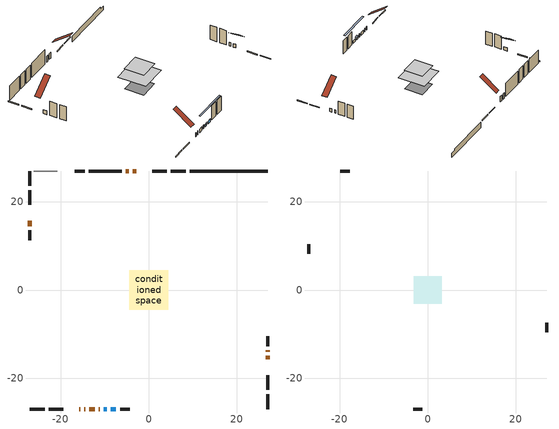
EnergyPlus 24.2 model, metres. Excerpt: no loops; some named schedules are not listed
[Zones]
conditioned space
 floor adiabatic (AdiabaticFloorConstruction): -4.47,-4.47 -4.47,4.47 4.47,4.47 4.47,-4.47 z3.05
 floor foundation (Slab1 construction): -3.08,-3.08 -3.08,3.08 3.08,3.08 3.08,-3.08 z-1.37
 wall outside (RimJoist1 construction): 8.39,27 4.99,27 / -27,-27 -23.6,-27 / -27,27 -27,23.6 / 27,-27 27,-23.6 z0.61:0.91
 wall outside (RimJoist2 construction): 4.06,27 0.75,27 / -22.67,-27 -19.35,-27 / -27,22.67 -27,19.35 / 27,-22.67 27,-19.35 z0.61:0.91
 wall outside (AdiabaticWallConstruction): -10.19,-27 -9.58,-27 z0.61:1.37; -8.65,-27 -7.43,-27 z0.61:1.53
 wall outside (Wall2 construction): -14.52,27 -16.77,27 / -6.51,-27 -4.26,-27 / -27,13.58 -27,11.33 / 27,-12.73 27,-10.48 z0.61:5.49
 wall foundation (FoundationWall1 construction): 9.32,27,-1.37 9.32,27,0.61 25.23,27,0.61 25.23,27,-0.02 27,27,-0.02 27,27,-1.37
 wall othersidecoefficients (AdiabaticWallConstruction 1): -2.88,27 -3.58,27 / -4.5,27 -5.21,27 z0.61:2.64
 wall othersidecoefficients (AdiabaticWallConstruction): -15.73,-27 -15.52,-27 / -14.6,-27 -14.39,-27 / 27,-15.73 27,-14.96 / -13.46,-27 -12.24,-27 / -27,15.73 -27,14.51 / 27,-14.04 27,-13.65 / -11.31,-27 -11.12,-27 z0.61:1.83
 wall othersidecoefficients (Wall1 construction): -6.14,27 -13.59,27 z0.61:5.49
 wall adiabatic (Wall4 construction): -20.75,27 -26.07,27 z0.61:5.49
 window (WindowConstruction): -10.19,-27 -9.58,-27 z0.61:1.37
 window (WindowConstruction 1): -8.65,-27 -7.43,-27 z0.61:1.52
 door inside (Door): -2.88,27 -3.58,27 z0.61:2.64
 door inside (Door 1): -4.5,27 -5.21,27 z0.61:2.64
 door inside (Window 5): -15.73,-27 -15.52,-27 z0.61:1.83
 door inside (Window 6): -14.59,-27 -14.39,-27 z0.61:1.83
 door inside (Window): 27,-15.73 27,-14.97 z0.61:1.83
 door inside (Window 1): -13.46,-27 -12.24,-27 z0.61:1.83
 door inside (Window 2): -27,15.73 -27,14.51 z0.61:1.83
 door inside (Window 3): 27,-14.04 27,-13.66 z0.61:1.83
 door inside (Window 4): -11.31,-27 -11.12,-27 z0.61:1.83
 ceiling adiabatic (AdiabaticFloorConstruction): 4.47,-4.47 4.47,4.47 -4.47,4.47 -4.47,-4.47 z3.05
attic - vented
 floor to conditioned space (Floor1 construction Reversed): -3.16,-3.16 -3.16,3.16 3.16,3.16 3.16,-3.16 z5.49
 wall outside (Wall3 construction): -17.69,27 -19.82,27 / -3.33,-27 -1.21,-27 / -27,10.4 -27,8.28 / 27,-9.55 27,-7.43 z0.61:5.49
 roof outside (Roof1 construction): -1.95,27,5.49 -1.95,21.34,9.73 -0.18,21.34,9.73 -0.18,27,5.49; -16.66,-27,5.49 -16.66,-21.34,9.73 -18.43,-21.34,9.73 -18.43,-27,5.49; -27,16.66,5.49 -21.34,16.66,9.73 -21.34,18.43,9.73 -27,18.43,5.49; 27,-16.66,5.49 21.34,-16.66,9.73 21.34,-18.43,9.73 27,-18.43,5.49
shading: -9.38,-27 -10.39,-27 -10.39,-27.41 -9.38,-27.41 z1.57; -2.35,-27 -13.73,-27 -13.73,-27.41 -2.35,-27.41 z6.61
[Building]
Building 1: Terrain=Suburbs
[Site:Location]
Toronto Intl AP_ON: Latitude {deg}=43.68; Longitude {deg}=-79.63; Time Zone {hr}=-5; Elevation {m}=173; Keep Site Location Information=Yes
[Site:GroundTemperature:Shallow]
4.59119, 2.66285, 2.50842, 3.42352, 7.09712, 10.7536, 13.9236, 15.9317, 16.1023, 14.4691, 11.3799, 7.83558
[Site:WaterMainsTemperature]
Calculation Method=Schedule; Temperature Schedule=mains temperature schedule
[Material] Roughness=Rough; Thermal Absorptance=0.9
Name | Thickness {m} | Conductivity {W/m-K} | Density {kg/m3} | Specific Heat {J/kg-K} | Solar Absorptance | Visible Absorptance
asphalt or fiberglass shingles | 0.00635 | 0.162714 | 1121.4 | 1465.45 | 0.4 | 0.4
ceiling loosefill ins | 0.169333 | 0.0480833 | 16.02 | 1046.75 | 0.7 | 0.7
ceiling stud and cavity | 0.1397 | 0.755569 | 65.682 | 1177.47 | 0.7 | 0.7
concrete 4.0 in. | 0.1016 | 1.803125 | 2242.8 | 837.4 | 0.7 | 0.7
concrete 8.0 in. | 0.2032 | 1.803125 | 2242.8 | 837.4 | 0.7 | 0.7
door material | 0.04445 | 2.524375 | 512.64 | 1214.23 | 0.7 | 0.7
door material 1 | 0.04445 | 1.34284 | 512.64 | 1214.23 | 0.7 | 0.7
door material 2 | 0.04445 | 0.060037 | 512.64 | 1214.23 | 0.7 | 0.7
door material 3 | 0.04445 | 0.295421 | 512.64 | 1214.23 | 0.7 | 0.7
floor covering | 0.0127 | 0.0433444 | 54.468 | 1339.84 | 0.6 | 0.6
floor rigid ins; wall rigid ins | 0.512978 | 0.029427 | 32.04 | 1214.23 | 0.7 | 0.7
floor stud and cavity | 0.1397 | 1.75129 | 37.0049 | 1207.88 | 0.7 | 0.7
furniture material conditioned space 1 | 0.1524 | 0.115458 | 640.8 | 1214.23 | 0.6 | 0.6
gypsum board | 0.0127 | 0.160291 | 801 | 837.4 | 0.6 | 0.6
osb sheathing 0.5 in. | 0.0127 | 0.115458 | 512.64 | 1214.23 | 0.4 | 0.4
osb sheathing 0.5 in. 1 | 0.0127 | 0.115458 | 512.64 | 1214.23 | 0.7 | 0.7
osb sheathing 0.75 in. | 0.01905 | 0.115458 | 512.64 | 1214.23 | 0.7 | 0.7
rim joist stud and cavity | 0.0508 | 0.177588 | 50.32683 | 1063.81 | 0.6 | 0.6
rim joist stud and cavity 1 | 0.0508 | 0.648972 | 50.32683 | 1063.81 | 0.6 | 0.6
wall stud and cavity | 0.1397 | 0.386005 | 139.0536 | 1170.24 | 0.7 | 0.7
wall stud and cavity 1 | 0.1397 | 0.0983129 | 139.0536 | 1170.24 | 0.7 | 0.7
wall stud and cavity 2 | 0.0889 | 6.9971 | 50.32683 | 1063.81 | 0.6 | 0.6
wall stud and cavity 3 | 0.1397 | 0.0881984 | 139.0536 | 1170.24 | 0.7 | 0.7
wall stud and cavity 4 | 0.0889 | 0.380278 | 52.3479 | 1209.89 | 0.7 | 0.7
wall stud and cavity 5 | 0.0889 | 0.391764 | 83.0341 | 1211.67 | 0.7 | 0.7
wood siding | 0.0254 | 0.102417 | 544.68 | 1172.36 | 0.4 | 0.4
wood siding 1 | 0.00254 | 0.102417 | 544.68 | 1172.36 | 0.4 | 0.4
wood siding 2; wood siding 3; wood siding 4 | 0.0254 | 0.102417 | 544.68 | 1172.36 | 0.7 | 0.7
[WindowMaterial:SimpleGlazingSystem]
Name | U-Factor {W/m2-K} | Solar Heat Gain Coefficient
WindowMaterial | 4.30847 | 0.65
WindowMaterial 1 | 2.75837 | 0.61
[Construction]
AdiabaticFloorConstruction: floor stud and cavity, floor rigid ins, osb sheathing 0.75 in., floor covering
AdiabaticWallConstruction: wood siding 3, wall rigid ins, wall stud and cavity 4, gypsum board
AdiabaticWallConstruction 1: wood siding 4, wall rigid ins, wall stud and cavity 4, gypsum board
Door: door material 2
Door 1: door material 3
Floor1 construction Reversed: gypsum board, ceiling stud and cavity, ceiling loosefill ins
FoundationWall1 construction: concrete 8.0 in.
furniture construction conditioned space 1: furniture material conditioned space 1
PartitionWallConstruction: gypsum board, wall stud and cavity 5, gypsum board
RimJoist1 construction: wood siding 2, rim joist stud and cavity
RimJoist2 construction: wood siding 2, rim joist stud and cavity 1
Roof1 construction: asphalt or fiberglass shingles
Slab1 construction: concrete 4.0 in.
Wall1 construction: osb sheathing 0.5 in., wall stud and cavity, gypsum board
Wall2 construction: wood siding, osb sheathing 0.5 in. 1, wall stud and cavity 1, gypsum board
Wall3 construction: wood siding 1, wall stud and cavity 2
Wall4 construction: osb sheathing 0.5 in., wall stud and cavity 3, gypsum board
Window; Window 3; Window 4; Window 5; Window 6: door material
Window 1; Window 2: door material 1
WindowConstruction: WindowMaterial
WindowConstruction 1: WindowMaterial 1
[Zone] Multiplier=1; Part of Total Floor Area=Yes
Name | Volume {m3}
attic - vented | 25.3362
conditioned space | 288.2
[Space]
Name | Zone | Volume {m3}
attic - vented 1 | attic - vented | 25.3362
conditioned space 1 | conditioned space | 288.2
[ZoneInfiltration:EffectiveLeakageArea]
infil attic - vented 1: Zone or Space=attic - vented 1; Schedule=Always On Discrete; Effective Air Leakage Area {cm2}=1656.83; Stack Coefficient=0.000634297; Wind Coefficient=1.70164e-05
[ZoneMixing]
whole house fan mix: Zone or Space=attic - vented; Schedule=Always On Continuous; Design Flow Rate Calculation Method=Flow/Zone; Design Flow Rate {m3/s}=0; Source Zone or Space=conditioned space
[SurfaceProperty:ExposedFoundationPerimeter]
Slab1: Exposed Perimeter Calculation Method=TotalExposedPerimeter; Total Exposed Perimeter {m}=17.678
[SurfaceProperty:OtherSideCoefficients]
other non-freezing space: Combined Convective/Radiative Film Coefficient {W/m2-K}=8.35; Constant Temperature Coefficient=1; External Dry-Bulb Temperature Coefficient=0; Ground Temperature Coefficient=0; Wind Speed Coefficient=0; Zone Air Temperature Coefficient=0; Constant Temperature Schedule=other non-freezing space; Previous Other Side Temperature Coefficient=0
[InternalMass] Zone or ZoneList=conditioned space; Space or SpaceList=conditioned space 1
Name | Construction | Surface Area {m2}
furniture mass conditioned space 1 | furniture construction conditioned space 1 | 47.2
partition wall mass | PartitionWallConstruction | 118
[Lights]
interior lighting: Zone or ZoneList or Space or SpaceList=conditioned space 1; Schedule=interior lighting schedule; Design Level Calculation Method=LightingLevel; Lighting Level {W}=343.2; Return Air Fraction=0; Fraction Radiant=0.6; Fraction Visible=0.2; Fraction Replaceable=1
[People]
occupants: Zone or ZoneList or Space or SpaceList=conditioned space 1; Number of People Schedule=occupants schedule; Number of People Calculation Method=People; Number of People=3; Fraction Radiant=0.314171; Sensible Heat Fraction=0.56303; Activity Level Schedule=occupants activity schedule; Carbon Dioxide Generation Rate {m3/s-W}=0; Enable ASHRAE 55 Comfort Warnings=No; Mean Radiant Temperature Calculation Type=EnclosureAveraged
[ElectricEquipment] Zone or ZoneList or Space or SpaceList=conditioned space 1; Design Level Calculation Method=EquipmentLevel
Name | Schedule | Design Level {W} | Fraction Latent | Fraction Radiant | Fraction Lost
clothes dryer | clothes dryer schedule | 140.772 | 0.015 | 0.081 | 0.85
clothes washer | clothes washer schedule | 32.1985 | 0.03 | 0.162 | 0.7
cooking range | cooking range schedule | 208.969 | 0.08 | 0.432 | 0.2
dishwasher | dishwasher schedule | 66.8632 | 0.3 | 0.18 | 0.4
fridge | fridge schedule | 72.9452 | 0 | 0.6 | 0
mech vent house fan | mech vent house fan schedule | 0 | 0 | 0 | 1
mech vent house fan cfis | mech vent house fan cfis schedule | 0 | 0 | 0 | 0
misc plug loads | misc plug loads schedule | 494.7 | 0.045 | 0.513 | 0.1
whole house fan | Always On Discrete | 0 | 0 | 0 | 1
[OtherEquipment] Zone or ZoneList or Space or SpaceList=conditioned space 1; Design Level Calculation Method=EquipmentLevel
Name | Fuel Type | Schedule | Design Level {W} | Fraction Latent | Fraction Radiant | Fraction Lost
clothes dryer 1 | Electricity | clothes dryer schedule | 0 | 0.015 | 0.081 | 0.85
cooking range 1 | Electricity | cooking range schedule | 0 | 0.08 | 0.432 | 0.2
general water use latent | None | general water use schedule | 59.3978 | 1 | 0 | 0
general water use sensible | None | general water use schedule | -58.539 | 0 | 0.6 | 0
mech vent house fan latent load | None | Always On Discrete | 0 | 1 | 0 | 0
mech vent house fan sensible load | None | Always On Discrete | 0 | 0 | 0 | 0
water heater energy adjustment1 | NaturalGas | Always On Discrete | 0.01 | 0 | 0 | 1
[ZoneInfiltration:DesignFlowRate] Zone or ZoneList or Space or SpaceList=conditioned space 1; Schedule=Always On Discrete; Design Flow Rate Calculation Method=Flow/Zone; Design Flow Rate {m3/s}=0
infil flow; natural vent flow; whole house fan flow
[AvailabilityManager:Scheduled]
central ac and furnace airloop Availability Manager: Schedule=Always On Discrete
[Foundation:Kiva]
Foundation Kiva 1: Initial Indoor Air Temperature {C}=18; Wall Height Above Grade {m}=0.609996; Wall Depth Below Slab {m}=0.2032
[Foundation:Kiva:Settings]
Soil Conductivity {W/m-K}=0.849921; Soil Density {kg/m3}=1842.3; Soil Specific Heat {J/kg-K}=418.7; Ground Solar Absorptivity=0.9; Ground Thermal Absorptivity=0.9; Ground Surface Roughness {m}=0.03; Far-Field Width {m}=40; Deep-Ground Boundary Condition=ZeroFlux; Deep-Ground Depth {m}=40; Minimum Cell Dimension {m}=0.2; Maximum Cell Growth Coefficient=3; Simulation Timestep=Timestep
[Exterior:Lights]
exterior lighting: Schedule=exterior lighting schedule; Design Level {W}=75.6
[EnergyManagementSystem:GlobalVariable]
central_ac_and_furnace_airloop_Fan_RTF
infil_program_Qfan
infil_program_Qinf
natural_vent_program_Qnv
natural_vent_program_Qwhf
[EnergyManagementSystem:Sensor]
Name | Output:Variable or Output:Meter Index Key | Output:Variable or Output:Meter
airflow_gain | infil flow | Infiltration Sensible Heat Gain Energy
airflow_gain_1 | natural vent flow | Infiltration Sensible Heat Gain Energy
airflow_gain_2 | whole house fan flow | Infiltration Sensible Heat Gain Energy
airflow_loss | infil flow | Infiltration Sensible Heat Loss Energy
airflow_loss_1 | natural vent flow | Infiltration Sensible Heat Loss Energy
airflow_loss_2 | whole house fan flow | Infiltration Sensible Heat Loss Energy
clg_load_cond |  | Cooling:EnergyTransfer:Zone:CONDITIONED SPACE
clg_sp_s; clg_sp_s_1 | cooling setpoint | Schedule Value
clothes_dryer_exhaust_0_sch_s | clothes dryer exhaust 0 schedule | Schedule Value
cool_season | cooling season schedule | Schedule Value
htg_load_cond |  | Heating:EnergyTransfer:Zone:CONDITIONED SPACE
htg_sp_s; htg_sp_s_1 | heating setpoint | Schedule Value
ig_ee_conv | clothes dryer | Electric Equipment Convective Heating Energy
ig_ee_conv_2 | cooking range | Electric Equipment Convective Heating Energy
ig_ee_conv_4 | fridge | Electric Equipment Convective Heating Energy
ig_ee_conv_5 | misc plug loads | Electric Equipment Convective Heating Energy
ig_ee_conv_6 | whole house fan | Electric Equipment Convective Heating Energy
ig_ee_rad | clothes dryer | Electric Equipment Radiant Heating Energy
ig_ee_rad_2 | cooking range | Electric Equipment Radiant Heating Energy
ig_ee_rad_4 | fridge | Electric Equipment Radiant Heating Energy
ig_ee_rad_5 | misc plug loads | Electric Equipment Radiant Heating Energy
ig_ee_rad_6 | whole house fan | Electric Equipment Radiant Heating Energy
ig_lgt_conv | interior lighting | Lights Convective Heating Energy
ig_lgt_rad | interior lighting | Lights Radiant Heating Energy
ig_lgt_vis | interior lighting | Lights Visible Radiation Heating Energy
ig_oe_conv | clothes dryer 1 | Other Equipment Convective Heating Energy
ig_oe_conv_1 | cooking range 1 | Other Equipment Convective Heating Energy
ig_oe_conv_2 | general water use latent | Other Equipment Convective Heating Energy
ig_oe_conv_3 | general water use sensible | Other Equipment Convective Heating Energy
ig_oe_conv_4 | water heater energy adjustment1 | Other Equipment Convective Heating Energy
ig_oe_rad | clothes dryer 1 | Other Equipment Radiant Heating Energy
ig_oe_rad_1 | cooking range 1 | Other Equipment Radiant Heating Energy
ig_oe_rad_2 | general water use latent | Other Equipment Radiant Heating Energy
ig_oe_rad_3 | general water use sensible | Other Equipment Radiant Heating Energy
ig_oe_rad_4 | water heater energy adjustment1 | Other Equipment Radiant Heating Energy
ig_ppl_conv | occupants | People Convective Heating Energy
ig_ppl_rad | occupants | People Radiant Heating Energy
im_conv | furniture mass conditioned space 1 | Surface Inside Face Convection Heat Gain Energy
im_conv_1 | partition wall mass | Surface Inside Face Convection Heat Gain Energy
im_ig | furniture mass conditioned space 1 | Surface Inside Face Internal Gains Radiation Heat Gain Energy
im_ig_1 | partition wall mass | Surface Inside Face Internal Gains Radiation Heat Gain Energy
im_lgt | furniture mass conditioned space 1 | Surface Inside Face Lights Radiation Heat Gain Energy
im_lgt_1 | partition wall mass | Surface Inside Face Lights Radiation Heat Gain Energy
im_sol | furniture mass conditioned space 1 | Surface Inside Face Solar Radiation Heat Gain Energy
im_sol_1 | partition wall mass | Surface Inside Face Solar Radiation Heat Gain Energy
im_surf | furniture mass conditioned space 1 | Surface Inside Face Net Surface Thermal Radiation Heat Gain Energy
im_surf_1 | partition wall mass | Surface Inside Face Net Surface Thermal Radiation Heat Gain Energy
mv_conv | mech vent house fan | Electric Equipment Convective Heating Energy
mv_conv_1 | mech vent house fan cfis | Electric Equipment Convective Heating Energy
mv_conv_2 | mech vent house fan latent load | Other Equipment Convective Heating Energy
mv_conv_3 | mech vent house fan sensible load | Other Equipment Convective Heating Energy
mv_rad | mech vent house fan | Electric Equipment Radiant Heating Energy
mv_rad_1 | mech vent house fan cfis | Electric Equipment Radiant Heating Energy
mv_rad_2 | mech vent house fan latent load | Other Equipment Radiant Heating Energy
mv_rad_3 | mech vent house fan sensible load | Other Equipment Radiant Heating Energy
natural_vent_s | natural vent schedule | Schedule Value
oa_temp |  | Site Outdoor Air Drybulb Temperature
out_pb_s |  | Site Outdoor Air Barometric Pressure
out_wt_s |  | Site Outdoor Air Humidity Ratio
site_vw_s |  | Site Wind Speed
ss_back_out | Window8 | Surface Window Shortwave from Zone Back Out Window Heat Transfer Rate
ss_back_out_1 | Window9 | Surface Window Shortwave from Zone Back Out Window Heat Transfer Rate
ss_conv | Door1 | Surface Inside Face Convection Heat Gain Energy
ss_conv_1 | Door2 | Surface Inside Face Convection Heat Gain Energy
ss_conv_10 | Window9 | Surface Inside Face Convection Heat Gain Energy
ss_conv_2 | Window1 | Surface Inside Face Convection Heat Gain Energy
ss_conv_3 | Window2 | Surface Inside Face Convection Heat Gain Energy
ss_conv_4 | Window3 | Surface Inside Face Convection Heat Gain Energy
ss_conv_5 | Window4 | Surface Inside Face Convection Heat Gain Energy
ss_conv_6 | Window5 | Surface Inside Face Convection Heat Gain Energy
ss_conv_7 | Window6 | Surface Inside Face Convection Heat Gain Energy
ss_conv_8 | Window7 | Surface Inside Face Convection Heat Gain Energy
ss_conv_9 | Window8 | Surface Inside Face Convection Heat Gain Energy
ss_ig | Door1 | Surface Inside Face Internal Gains Radiation Heat Gain Energy
ss_ig_1 | Door2 | Surface Inside Face Internal Gains Radiation Heat Gain Energy
ss_ig_10 | Window9 | Surface Inside Face Internal Gains Radiation Heat Gain Energy
ss_ig_2 | Window1 | Surface Inside Face Internal Gains Radiation Heat Gain Energy
ss_ig_3 | Window2 | Surface Inside Face Internal Gains Radiation Heat Gain Energy
ss_ig_4 | Window3 | Surface Inside Face Internal Gains Radiation Heat Gain Energy
ss_ig_5 | Window4 | Surface Inside Face Internal Gains Radiation Heat Gain Energy
ss_ig_6 | Window5 | Surface Inside Face Internal Gains Radiation Heat Gain Energy
ss_ig_7 | Window6 | Surface Inside Face Internal Gains Radiation Heat Gain Energy
ss_ig_8 | Window7 | Surface Inside Face Internal Gains Radiation Heat Gain Energy
ss_ig_9 | Window8 | Surface Inside Face Internal Gains Radiation Heat Gain Energy
ss_lgt | Door1 | Surface Inside Face Lights Radiation Heat Gain Energy
ss_lgt_1 | Door2 | Surface Inside Face Lights Radiation Heat Gain Energy
ss_lgt_2 | Window1 | Surface Inside Face Lights Radiation Heat Gain Energy
ss_lgt_3 | Window2 | Surface Inside Face Lights Radiation Heat Gain Energy
ss_lgt_4 | Window3 | Surface Inside Face Lights Radiation Heat Gain Energy
ss_lgt_5 | Window4 | Surface Inside Face Lights Radiation Heat Gain Energy
ss_lgt_6 | Window5 | Surface Inside Face Lights Radiation Heat Gain Energy
ss_lgt_7 | Window6 | Surface Inside Face Lights Radiation Heat Gain Energy
ss_lgt_8 | Window7 | Surface Inside Face Lights Radiation Heat Gain Energy
ss_sol | Door1 | Surface Inside Face Solar Radiation Heat Gain Energy
ss_sol_1 | Door2 | Surface Inside Face Solar Radiation Heat Gain Energy
ss_sol_2 | Window1 | Surface Inside Face Solar Radiation Heat Gain Energy
ss_sol_3 | Window2 | Surface Inside Face Solar Radiation Heat Gain Energy
ss_sol_4 | Window3 | Surface Inside Face Solar Radiation Heat Gain Energy
ss_sol_5 | Window4 | Surface Inside Face Solar Radiation Heat Gain Energy
ss_sol_6 | Window5 | Surface Inside Face Solar Radiation Heat Gain Energy
ss_sol_7 | Window6 | Surface Inside Face Solar Radiation Heat Gain Energy
ss_sol_8 | Window7 | Surface Inside Face Solar Radiation Heat Gain Energy
ss_surf | Door1 | Surface Inside Face Net Surface Thermal Radiation Heat Gain Energy
ss_surf_1 | Door2 | Surface Inside Face Net Surface Thermal Radiation Heat Gain Energy
ss_surf_10 | Window9 | Surface Inside Face Net Surface Thermal Radiation Heat Gain Energy
ss_surf_2 | Window1 | Surface Inside Face Net Surface Thermal Radiation Heat Gain Energy
ss_surf_3 | Window2 | Surface Inside Face Net Surface Thermal Radiation Heat Gain Energy
ss_surf_4 | Window3 | Surface Inside Face Net Surface Thermal Radiation Heat Gain Energy
ss_surf_5 | Window4 | Surface Inside Face Net Surface Thermal Radiation Heat Gain Energy
ss_surf_6 | Window5 | Surface Inside Face Net Surface Thermal Radiation Heat Gain Energy
ss_surf_7 | Window6 | Surface Inside Face Net Surface Thermal Radiation Heat Gain Energy
ss_surf_8 | Window7 | Surface Inside Face Net Surface Thermal Radiation Heat Gain Energy
ss_surf_9 | Window8 | Surface Inside Face Net Surface Thermal Radiation Heat Gain Energy
ss_trans_in | Window8 | Surface Window Transmitted Solar Radiation Rate
ss_trans_in_1 | Window9 | Surface Window Transmitted Solar Radiation Rate
ss_trans_out | Window8 | Surface Inside Face Initial Transmitted Diffuse Transmitted Out Window Solar Radiation Rate
ss_trans_out_1 | Window9 | Surface Inside Face Initial Transmitted Diffuse Transmitted Out Window Solar Radiation Rate
s_conv | Floor1 | Surface Inside Face Convection Heat Gain Energy
s_conv_1 | FoundationWall1 | Surface Inside Face Convection Heat Gain Energy
s_conv_10 | RimJoist2:270 | Surface Inside Face Convection Heat Gain Energy
s_conv_11 | RimJoist2:90 | Surface Inside Face Convection Heat Gain Energy
s_conv_12 | Slab1 | Surface Inside Face Convection Heat Gain Energy
s_conv_13 | Wall1 | Surface Inside Face Convection Heat Gain Energy
s_conv_14 | Wall2:0 | Surface Inside Face Convection Heat Gain Energy
s_conv_15 | Wall2:180 | Surface Inside Face Convection Heat Gain Energy
s_conv_16 | Wall2:270 | Surface Inside Face Convection Heat Gain Energy
s_conv_17 | Wall2:90 | Surface Inside Face Convection Heat Gain Energy
s_conv_18 | Wall4 | Surface Inside Face Convection Heat Gain Energy
s_conv_2 | inferred conditioned ceiling | Surface Inside Face Convection Heat Gain Energy
s_conv_3 | inferred conditioned floor | Surface Inside Face Convection Heat Gain Energy
s_conv_4 | RimJoist1:0 | Surface Inside Face Convection Heat Gain Energy
s_conv_5 | RimJoist1:180 | Surface Inside Face Convection Heat Gain Energy
s_conv_6 | RimJoist1:270 | Surface Inside Face Convection Heat Gain Energy
s_conv_7 | RimJoist1:90 | Surface Inside Face Convection Heat Gain Energy
s_conv_8 | RimJoist2:0 | Surface Inside Face Convection Heat Gain Energy
s_conv_9 | RimJoist2:180 | Surface Inside Face Convection Heat Gain Energy
s_ig | Floor1 | Surface Inside Face Internal Gains Radiation Heat Gain Energy
s_ig_1 | FoundationWall1 | Surface Inside Face Internal Gains Radiation Heat Gain Energy
s_ig_10 | RimJoist2:270 | Surface Inside Face Internal Gains Radiation Heat Gain Energy
s_ig_11 | RimJoist2:90 | Surface Inside Face Internal Gains Radiation Heat Gain Energy
s_ig_12 | Slab1 | Surface Inside Face Internal Gains Radiation Heat Gain Energy
s_ig_13 | Wall1 | Surface Inside Face Internal Gains Radiation Heat Gain Energy
s_ig_14 | Wall2:0 | Surface Inside Face Internal Gains Radiation Heat Gain Energy
s_ig_15 | Wall2:180 | Surface Inside Face Internal Gains Radiation Heat Gain Energy
s_ig_16 | Wall2:270 | Surface Inside Face Internal Gains Radiation Heat Gain Energy
s_ig_17 | Wall2:90 | Surface Inside Face Internal Gains Radiation Heat Gain Energy
s_ig_18 | Wall4 | Surface Inside Face Internal Gains Radiation Heat Gain Energy
s_ig_2 | inferred conditioned ceiling | Surface Inside Face Internal Gains Radiation Heat Gain Energy
s_ig_3 | inferred conditioned floor | Surface Inside Face Internal Gains Radiation Heat Gain Energy
s_ig_4 | RimJoist1:0 | Surface Inside Face Internal Gains Radiation Heat Gain Energy
s_ig_5 | RimJoist1:180 | Surface Inside Face Internal Gains Radiation Heat Gain Energy
s_ig_6 | RimJoist1:270 | Surface Inside Face Internal Gains Radiation Heat Gain Energy
s_ig_7 | RimJoist1:90 | Surface Inside Face Internal Gains Radiation Heat Gain Energy
s_ig_8 | RimJoist2:0 | Surface Inside Face Internal Gains Radiation Heat Gain Energy
s_ig_9 | RimJoist2:180 | Surface Inside Face Internal Gains Radiation Heat Gain Energy
s_lgt | Floor1 | Surface Inside Face Lights Radiation Heat Gain Energy
s_lgt_1 | FoundationWall1 | Surface Inside Face Lights Radiation Heat Gain Energy
s_lgt_10 | RimJoist2:270 | Surface Inside Face Lights Radiation Heat Gain Energy
s_lgt_11 | RimJoist2:90 | Surface Inside Face Lights Radiation Heat Gain Energy
s_lgt_12 | Slab1 | Surface Inside Face Lights Radiation Heat Gain Energy
s_lgt_13 | Wall1 | Surface Inside Face Lights Radiation Heat Gain Energy
s_lgt_14 | Wall2:0 | Surface Inside Face Lights Radiation Heat Gain Energy
s_lgt_15 | Wall2:180 | Surface Inside Face Lights Radiation Heat Gain Energy
s_lgt_16 | Wall2:270 | Surface Inside Face Lights Radiation Heat Gain Energy
s_lgt_17 | Wall2:90 | Surface Inside Face Lights Radiation Heat Gain Energy
s_lgt_18 | Wall4 | Surface Inside Face Lights Radiation Heat Gain Energy
s_lgt_2 | inferred conditioned ceiling | Surface Inside Face Lights Radiation Heat Gain Energy
s_lgt_3 | inferred conditioned floor | Surface Inside Face Lights Radiation Heat Gain Energy
s_lgt_4 | RimJoist1:0 | Surface Inside Face Lights Radiation Heat Gain Energy
s_lgt_5 | RimJoist1:180 | Surface Inside Face Lights Radiation Heat Gain Energy
s_lgt_6 | RimJoist1:270 | Surface Inside Face Lights Radiation Heat Gain Energy
s_lgt_7 | RimJoist1:90 | Surface Inside Face Lights Radiation Heat Gain Energy
s_lgt_8 | RimJoist2:0 | Surface Inside Face Lights Radiation Heat Gain Energy
s_lgt_9 | RimJoist2:180 | Surface Inside Face Lights Radiation Heat Gain Energy
s_sol | Floor1 | Surface Inside Face Solar Radiation Heat Gain Energy
s_sol_1 | FoundationWall1 | Surface Inside Face Solar Radiation Heat Gain Energy
s_sol_10 | RimJoist2:270 | Surface Inside Face Solar Radiation Heat Gain Energy
s_sol_11 | RimJoist2:90 | Surface Inside Face Solar Radiation Heat Gain Energy
s_sol_12 | Slab1 | Surface Inside Face Solar Radiation Heat Gain Energy
s_sol_13 | Wall1 | Surface Inside Face Solar Radiation Heat Gain Energy
s_sol_14 | Wall2:0 | Surface Inside Face Solar Radiation Heat Gain Energy
s_sol_15 | Wall2:180 | Surface Inside Face Solar Radiation Heat Gain Energy
s_sol_16 | Wall2:270 | Surface Inside Face Solar Radiation Heat Gain Energy
